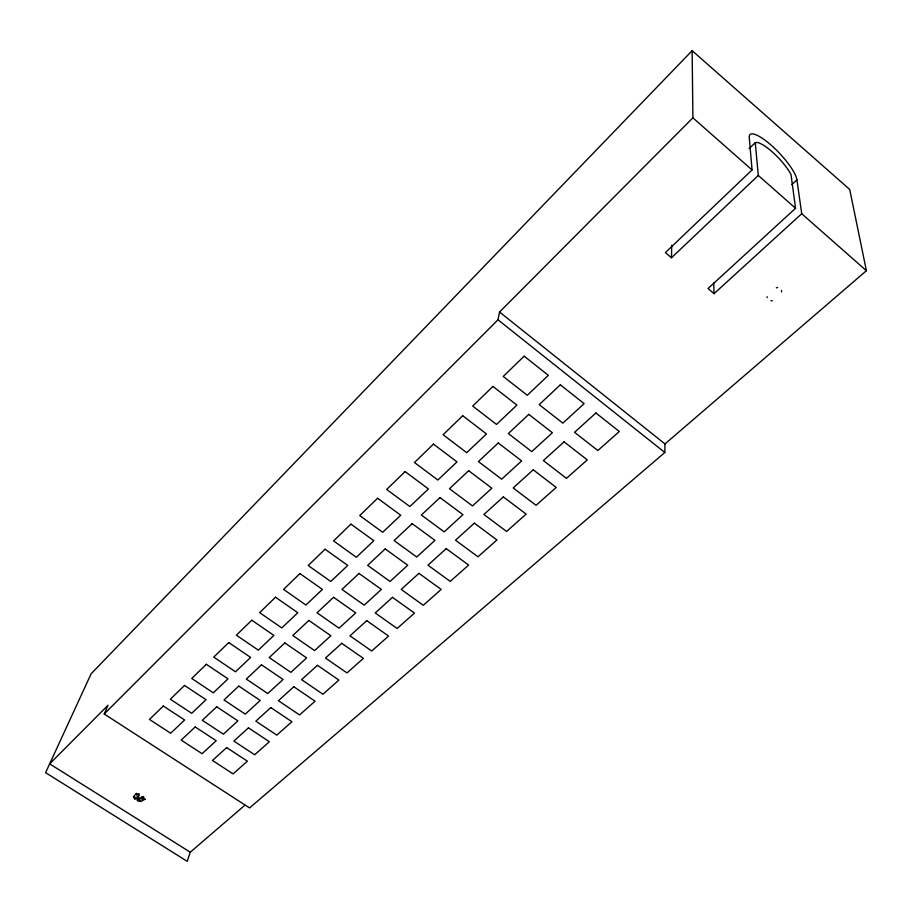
<?xml version="1.0" encoding="UTF-8"?>
<svg xmlns="http://www.w3.org/2000/svg" width="912" height="912" viewBox="0 0 912 912"><rect width="100%" height="100%" fill="white"/><g stroke="black" fill="none" stroke-linecap="round" stroke-linejoin="round"><path stroke-width="1.37" d="M244.861 805.25L190.266 852.207L49.658 763.857L108.038 705.227L104.207 714.005L249.569 807.929L664.825 452.489L664.985 443.939L866.4 270.716L801.716 213.716L796.917 179.846A33.527 8.516 46.5 0 0 771.598 145.567A33.527 8.516 46.5 0 0 749.265 137.495L752.058 169.951L665.372 252.59L671.494 257.754L671.688 245.237M104.207 714.005L497.998 319.804L499.548 312.029L692.903 117.83L692.14 50.684L849.71 189.457L866.4 270.716M139.126 794.762L137.883 798.707L134.759 799.243L133.494 796.598L136.412 793.451L139.126 794.762L139 793.577M138.806 797.396L137.199 800.782L140.801 801.466L145.065 799.243L143.298 797.487L137.929 798.616L140.801 801.466M190.266 852.207L187.199 861.316L45.6 772.669L91.12 673.797L692.14 50.684M143.298 797.487L143.674 796.655L141.246 797.031M749.151 148.588L755.25 142.705A27.383 6.988 46.6 0 1 772.384 151.996A27.383 6.988 46.6 0 1 790.989 174.466L795.549 208.278L708.008 288.545L714.062 293.641L801.716 213.716M671.494 257.754L758.305 175.457L755.25 142.705M791.741 184.657L796.917 179.846M777.651 287.508L776.329 287.816M772.339 300.789L770.993 300.664M137.929 798.616L145.065 799.243M133.494 796.598L137.883 798.707L136.412 793.451M497.998 319.804L664.825 452.489M499.548 312.029L664.985 443.939M692.903 117.83L752.058 169.951M758.305 175.457L795.549 208.278M781.538 290.563L781.584 291.943M713.708 282.652L714.062 293.641M767.106 296.696L767.117 297.631M163.305 706.025L149.465 719.431L170.647 733.237L184.612 720.001L163.305 706.025M184.52 685.448L170.316 699.219L191.691 713.298L206.032 699.709L184.52 685.448M206.329 664.301L191.725 678.46L213.294 692.824L228.023 678.859L206.329 664.301M228.752 642.572L213.739 657.119L235.501 671.779L250.64 657.438L228.752 642.572M251.803 620.217L236.356 635.185L258.324 650.153L273.896 635.402L251.803 620.217M275.515 597.223L259.635 612.625L281.785 627.923L297.802 612.739L275.515 597.223M299.923 573.568L283.575 589.414L305.93 605.044L322.415 589.414L299.923 573.568M325.048 549.206L308.21 565.52L330.771 581.491L347.746 565.417L325.048 549.206M350.926 524.115L333.587 540.919L356.353 557.255L373.84 540.691L350.926 524.115M377.602 498.248L359.727 515.576L382.709 532.289L400.71 515.223L377.602 498.248M405.099 471.595L386.677 489.459L409.853 506.559L428.423 488.957L405.099 471.595M433.462 444.098L414.458 462.521L437.851 480.031L456.992 461.882L433.462 444.098M462.726 415.724L443.107 434.739L466.716 452.671L486.484 433.941L462.726 415.724M492.947 386.426L472.69 406.068L496.516 424.433L516.91 405.099L492.947 386.426M524.161 356.17L503.23 376.451L527.273 395.284L548.34 375.322L524.161 356.17M195.202 726.944L181.18 740.088L202.076 753.7L216.224 740.738L195.202 726.944M216.703 706.789L202.304 720.286L223.394 734.171L237.918 720.868L216.703 706.789M238.796 686.086L223.999 699.96L245.271 714.119L260.194 700.45L238.796 686.086M261.505 664.814L246.297 679.064L267.763 693.519L283.096 679.463L261.505 664.814M284.852 642.937L269.222 657.586L290.871 672.349L306.626 657.905L284.852 642.937M308.872 620.434L292.786 635.504L314.617 650.575L330.839 635.721L308.872 620.434M333.575 597.292L317.023 612.796L339.059 628.186L355.737 612.91L333.575 597.292M359.009 573.454L341.977 589.426L364.196 605.158L381.364 589.426L359.009 573.454M385.195 548.921L367.65 565.36L390.074 581.446L407.755 565.246L385.195 548.921M412.178 523.636L394.109 540.577L416.727 557.027L434.944 540.337L412.178 523.636M439.994 497.576L421.355 515.041L444.19 531.867L462.954 514.664L439.994 497.576M468.677 470.706L449.456 488.707L472.484 505.932L491.842 488.205L468.677 470.706M498.26 442.981L478.435 461.563L501.668 479.199L521.63 460.902L498.26 442.981M528.8 414.367L508.326 433.542L531.776 451.611L552.376 432.733L528.8 414.367M560.333 384.818L539.197 404.62L562.841 423.145L584.125 403.64L560.333 384.818M226.666 747.589L212.462 760.46L233.084 773.889L247.403 761.189L226.666 747.589M248.44 727.844L233.86 741.068L254.665 754.76L269.371 741.73L248.44 727.844M270.818 707.575L255.839 721.153L276.815 735.118L291.92 721.734L270.818 707.575M293.812 686.747L278.411 700.69L299.569 714.951L315.085 701.191L293.812 686.747M317.444 665.327L301.61 679.668L322.951 694.226L338.899 680.078L317.444 665.327M341.738 643.313L325.459 658.054L346.993 672.919L363.386 658.373L341.738 643.313M366.738 620.662L349.991 635.835L371.708 651.008L388.569 636.052L366.738 620.662M392.468 597.349L375.231 612.967L397.13 628.471L414.493 613.081L392.468 597.349M418.95 573.34L401.212 589.426L423.293 605.272L441.169 589.426L418.95 573.34M446.23 548.625L427.956 565.189L450.232 581.389L468.643 565.075L446.23 548.625M474.343 523.146L455.51 540.212L477.979 556.787L496.949 539.972L474.343 523.146M503.333 496.88L483.907 514.482L506.582 531.445L526.133 514.106L503.333 496.88M533.224 469.794L513.194 487.954L536.051 505.316L556.217 487.441L533.224 469.794M564.072 441.841L543.392 460.571L566.455 478.355L587.271 459.91L564.072 441.841M595.924 412.988L574.571 432.322L597.839 450.539L619.316 431.501L595.924 412.988"/></g></svg>
